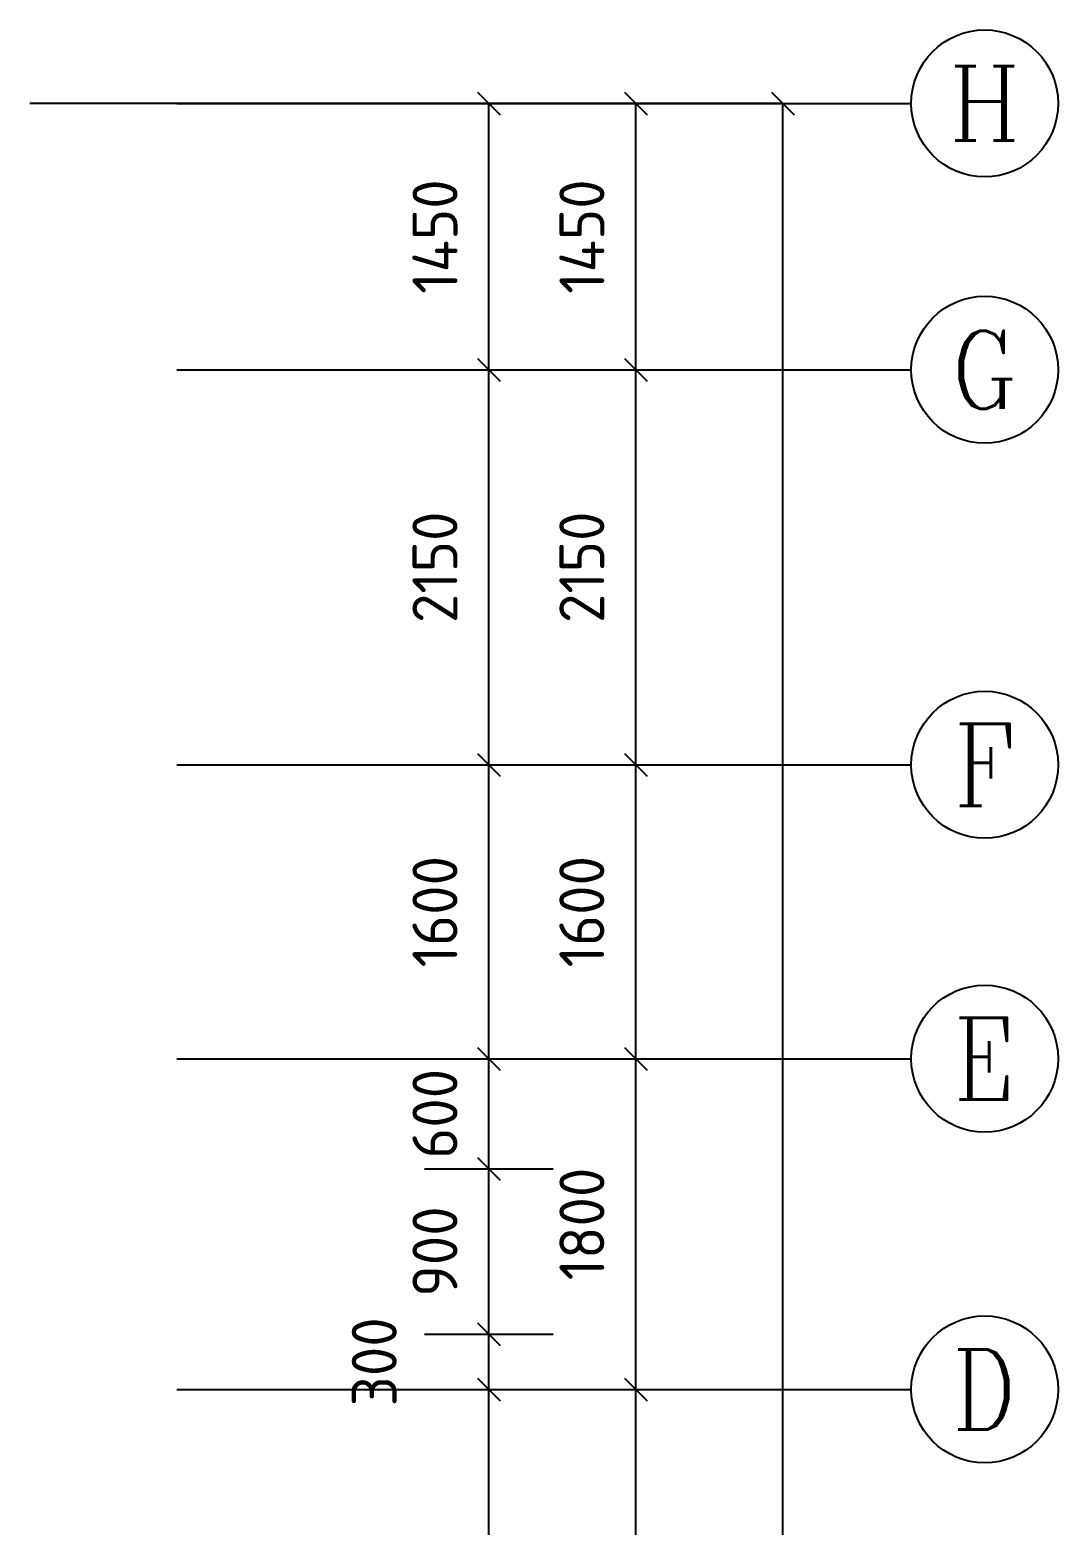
# Model space of a CAD drawing. Header units: millimetres. Extents: x -133666 to 880576, y -269375 to 86941.
# Drawn here: x -20255 to -14655, y -109128 to -100990 of the extents above; entities that cross this region are included whole.
import ezdxf
from ezdxf.enums import TextEntityAlignment as Align

# ---------------------------------------------------------------- set-up
doc = ezdxf.new("R2010")
doc.units = ezdxf.units.MM
doc.header["$LTSCALE"] = 1000
doc.layers.get('0').update_dxf_attribs({"linetype": 'CONTINUOUS'})
for name, color, linetype in [('AXIS_TEXT', 7, 'CONTINUOUS'), ('AXIS_轴号_A', 4, 'CONTINUOUS'), ('AXIS_轴文_A', 7, 'CONTINUOUS')]:
    doc.layers.add(name, color=color, linetype=linetype)
doc.styles.add('_TCH_AXIS', font='COMPLEX', dxfattribs={"bigfont": 'GBCBIG'})
doc.styles.add('CADReader_TextStyle', font='tssdeng.shx', dxfattribs={"height": 0.2, "bigfont": 'gbcbig.shx'})
doc.styles.add('COMPLEX', font='COMPLEX')

# ---------------------------------------------------------------- blocks, each defined once
blk = doc.blocks.new('_AXISO')
blk.add_circle((0, 0), 0.5)
at = {"layer": 'AXIS_TEXT', "style": 'COMPLEX', "width": 1.041667}
blk.add_attdef('A', text='', height=0.56, dxfattribs=at).set_placement((-0.25, -0.28), (0.25, -0.28), align=Align.FIT)

msp = doc.modelspace()

# ---------------------------------------------------------------- linework, layer by layer
at = {"layer": 'AXIS_轴号_A'}
for p, q in [((-19455, -101389.6), (-15455, -101389.6)), ((-19455, -102839.6), (-15455, -102839.6)), ((-19455, -104989.6), (-15455, -104989.6)), ((-19455, -106589.6), (-15455, -106589.6)), ((-19455, -108389.6), (-15455, -108389.6))]:
    msp.add_line(p, q, dxfattribs=at)
at = {"layer": 'AXIS_轴号_A', "linetype": 'Continuous'}
for points in [[(-20255, -118289.6), (-17755, -118289.6), (-17755, -101389.6), (-20255, -101389.6)], [(-19455, -118289.6), (-16155, -118289.6), (-16155, -101389.6), (-19455, -101389.6)], [(-19455, -118289.6), (-16955, -118289.6), (-16955, -101389.6), (-19455, -101389.6)], [(-18105, -101389.6), (-17405, -101389.6)], [(-17816.9, -101327.8), (-17693.2, -101451.5)], [(-17305, -101389.6), (-16605, -101389.6)], [(-17016.9, -101327.8), (-16893.2, -101451.5)], [(-16505, -101389.6), (-15805, -101389.6)], [(-16216.9, -101327.8), (-16093.2, -101451.5)], [(-17816.9, -102777.8), (-17693.2, -102901.5)], [(-17016.9, -102777.8), (-16893.2, -102901.5)], [(-18105, -102839.6), (-17405, -102839.6)], [(-17305, -102839.6), (-16605, -102839.6)], [(-17816.9, -104927.8), (-17693.2, -105051.5)], [(-17016.9, -104927.8), (-16893.2, -105051.5)], [(-18105, -104989.6), (-17405, -104989.6)], [(-17305, -104989.6), (-16605, -104989.6)], [(-17816.9, -106527.8), (-17693.2, -106651.5)], [(-17016.9, -106527.8), (-16893.2, -106651.5)], [(-18105, -106589.6), (-17405, -106589.6)], [(-17305, -106589.6), (-16605, -106589.6)], [(-17816.9, -107127.8), (-17693.2, -107251.5)], [(-18105, -107189.6), (-17405, -107189.6)], [(-17816.9, -108027.8), (-17693.2, -108151.5)], [(-18105, -108089.6), (-17405, -108089.6)], [(-18105, -108389.6), (-17405, -108389.6)], [(-17816.9, -108327.8), (-17693.2, -108451.5)], [(-17305, -108389.6), (-16605, -108389.6)], [(-17016.9, -108327.8), (-16893.2, -108451.5)]]:
    msp.add_lwpolyline(points, dxfattribs=at)

# ---------------------------------------------------------------- block references
at = {"layer": 'AXIS_轴号_A'}
ref = msp.add_blockref('_AXISO', (-15055, -101389.6), dxfattribs=dict(at, xscale=800, yscale=800, zscale=800))
ref.add_attrib('A', 'H', dxfattribs={"layer": 'AXIS_轴文_A', "height": 405.5, "style": '_TCH_AXIS'}).set_placement((-15248.2, -101592.4), (-14861.9, -101592.4), align=Align.FIT)
ref = msp.add_blockref('_AXISO', (-15055, -102839.6), dxfattribs=dict(at, xscale=800, yscale=800, zscale=800))
ref.add_attrib('A', 'G', dxfattribs={"layer": 'AXIS_轴文_A', "height": 425.2, "style": '_TCH_AXIS'}).set_placement((-15237.3, -103052.2), (-14872.8, -103052.2), align=Align.FIT)
ref = msp.add_blockref('_AXISO', (-15055, -104989.6), dxfattribs=dict(at, xscale=800, yscale=800, zscale=800))
ref.add_attrib('A', 'F', dxfattribs={"layer": 'AXIS_轴文_A', "height": 445.4, "style": '_TCH_AXIS'}).set_placement((-15224.7, -105212.3), (-14885.4, -105212.3), align=Align.FIT)
ref = msp.add_blockref('_AXISO', (-15055, -106589.6), dxfattribs=dict(at, xscale=800, yscale=800, zscale=800))
ref.add_attrib('A', 'E', dxfattribs={"layer": 'AXIS_轴文_A', "height": 445.4, "style": '_TCH_AXIS'}).set_placement((-15224.7, -106812.3), (-14885.4, -106812.3), align=Align.FIT)
ref = msp.add_blockref('_AXISO', (-15055, -108389.6), dxfattribs=dict(at, xscale=800, yscale=800, zscale=800))
ref.add_attrib('A', 'D', dxfattribs={"layer": 'AXIS_轴文_A', "height": 435.3, "style": '_TCH_AXIS'}).set_placement((-15231.2, -108607.2), (-14878.9, -108607.2), align=Align.FIT)

# ---------------------------------------------------------------- texts
at = {"layer": 'AXIS_轴号_A', "color": 7, "style": 'CADReader_TextStyle'}
for s, rotation, p in [('1450', 90, (-18049, -102114.6)), ('1450', 449.99999, (-17249, -102114.6)), ('2150', 90, (-18049, -103914.6)), ('2150', 449.99999, (-17249, -103914.6)), ('1600', 90, (-18049, -105789.6)), ('1600', 449.99999, (-17249, -105789.6)), ('600', 90, (-18049, -106889.6)), ('1800', 449.99999, (-17249, -107489.6)), ('900', 90, (-18049, -107639.6)), ('300', 90, (-18380, -108239.6))]:
    msp.add_text(s, height=245, rotation=rotation, dxfattribs=at).set_placement(p, align=Align.MIDDLE)

doc.saveas('drawing.dxf')
